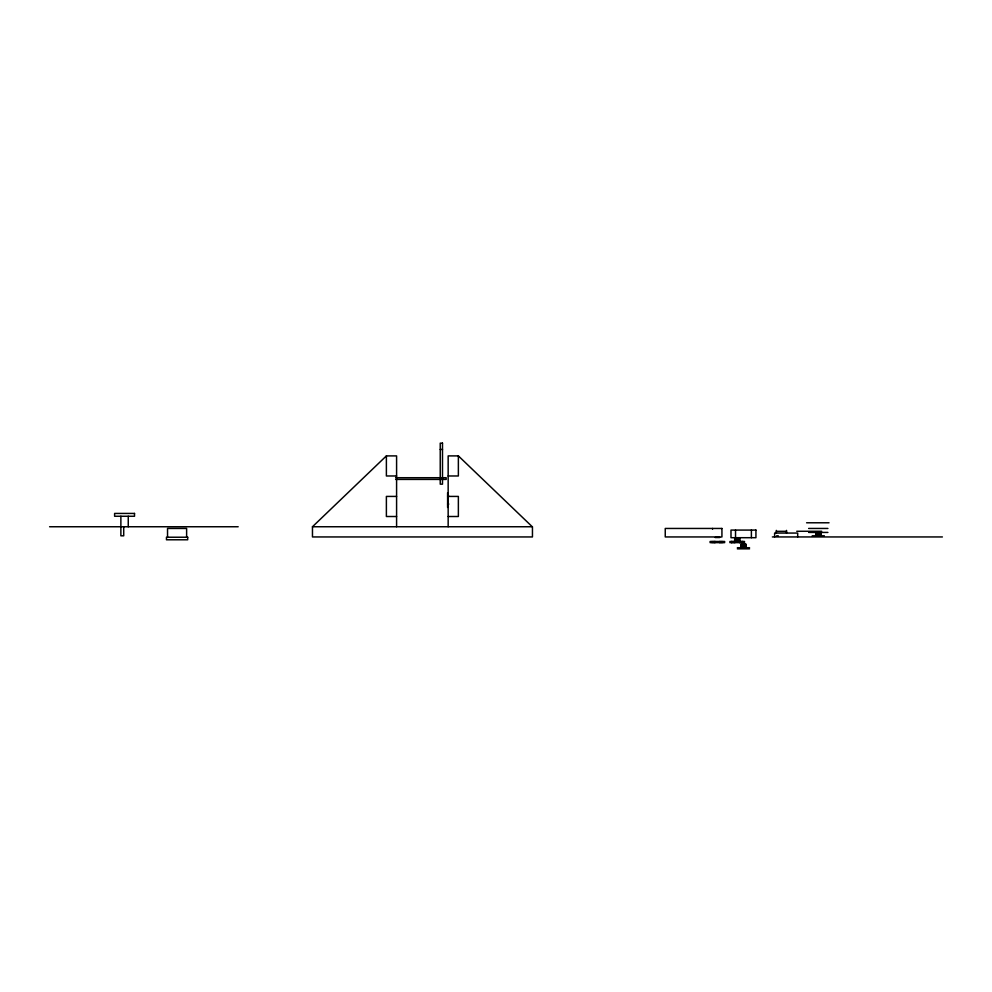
<?xml version="1.0" encoding="UTF-8"?>
<svg xmlns="http://www.w3.org/2000/svg" width="992" height="992" viewBox="0 0 992 992"><rect width="100%" height="100%" fill="white"/><g stroke="black" fill="none" stroke-linecap="round" stroke-linejoin="round"><path stroke-width="1.49" d="M312.468 526.752L532.456 526.752L532.456 536.945L312.468 536.945L312.468 526.752L386.384 455.898L396.589 455.898L396.589 526.727M440.237 449.45L442.494 449.45M532.282 526.752L458.366 455.898L448.161 455.898L448.161 526.727M396.589 475.974L386.384 475.974L386.384 455.898M448.161 475.974L458.366 475.974L458.366 455.898M395.634 477.722L446.177 477.722L446.177 479.421L395.634 479.421M447.603 496.136L448.806 496.136M396.589 496.422L386.384 496.422L386.384 516.51L396.589 516.51M448.161 496.422L458.366 496.422L458.366 516.51L448.161 516.51M447.603 504.072L448.806 504.072M806.595 522.784L829.039 522.784M49.6 526.752L238.179 526.752M808.641 528.451L827.911 528.451M776.327 531.328L786.532 531.328M796.75 531.278L821.674 531.278M808.641 532.419L827.911 532.419M776.649 535.816L778.286 535.816M812.188 535.816L824.364 535.816M772.371 536.945L942.4 536.945M715.133 537.515L719.646 537.515M710.024 541.483L724.743 541.483M729.864 541.483L744.583 541.483M710.024 542.624L724.743 542.624M729.864 542.624L744.583 542.624M745.972 544.323L745.972 547.72L745.996 544.323L740.925 544.323L740.925 547.72M737.366 547.72L749.555 547.72M737.366 548.849L749.555 548.849M820.806 532.419L820.806 535.816M820.793 532.419L820.793 535.816M820.483 532.419L820.483 535.816M820.198 532.419L820.198 535.816M818.797 532.419L818.859 535.816M818.722 532.419L818.722 535.816M817.817 532.419L817.755 535.816M817.681 532.419L817.681 533.262M816.354 532.419L816.354 535.816M816.056 532.419L816.069 535.816M815.982 532.419L815.982 535.816M815.734 532.419L815.734 535.816M797.692 536.883L797.692 533.064L774.628 533.064L774.628 536.883M786.532 530.398L786.532 533.064M776.327 530.398L776.327 533.064M751.39 530.075L751.39 537.701M745.662 544.323L745.761 547.72M745.376 544.323L745.376 547.72M744.05 544.323L744.05 547.72M743.913 544.323L743.913 547.72M743.008 544.323L742.934 547.72M742.884 541.483L742.884 542.624M742.872 544.323L742.872 545.166M742.574 541.483L742.574 542.624M741.545 544.323L741.545 547.72M741.384 541.483L741.384 542.624M740.181 541.483L740.181 542.624M739.734 541.483L739.734 538.086L734.688 538.086L734.688 541.483M739.524 538.086L739.424 542.624M739.139 538.086L739.139 541.483M737.812 538.086L737.812 541.483M737.676 538.086L737.676 541.483M736.709 538.086L736.709 541.483M735.531 530.075L735.531 537.701M735.308 538.086L735.308 541.483M734.998 538.086L734.973 542.624M734.266 541.483L734.266 542.624M733.063 541.483L733.063 542.624M731.873 541.483L731.873 542.624M731.563 541.483L731.563 542.624M722.746 541.483L722.746 542.624M721.544 541.483L721.544 542.624M720.341 541.483L720.341 542.624M719.646 541.483L719.646 542.624M715.133 541.483L715.133 542.624M714.426 541.483L714.426 542.624M713.236 541.483L713.236 542.624M712.566 528.451L712.566 529.158M712.033 541.483L712.033 542.624M447.603 492.764L447.603 507.445M186.62 537.23L186.62 528.451L167.536 528.451L167.536 537.23M128.253 516.262L128.253 526.752M123.715 526.752L123.715 535.816L120.875 535.816L120.875 516.262M442.494 443.151L440.237 443.151L440.237 484.17L442.494 484.17L442.494 443.151M134.515 513.434L114.613 513.434L114.613 516.262L134.515 516.262L134.515 513.434M721.928 528.451L665.248 528.451L665.248 536.945L721.928 536.945L721.928 528.451M755.929 530.075L730.992 530.075L730.992 537.701L755.929 537.701L755.929 530.075M187.686 537.23L166.47 537.23L166.47 539.784L187.686 539.784L187.686 537.23M741.272 547.72L741.272 544.323L741.16 547.72"/></g></svg>
